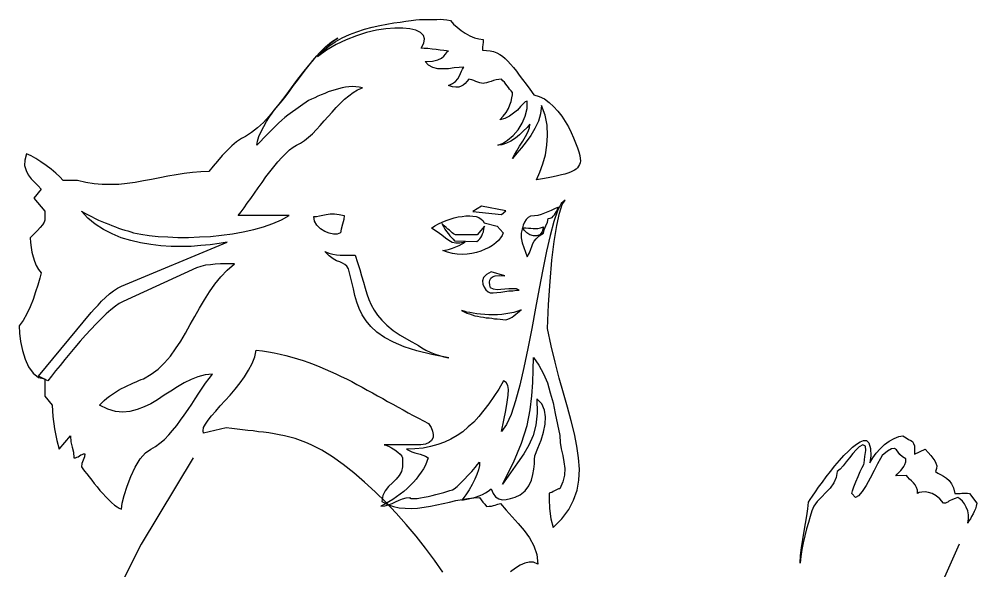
# Model space of a CAD drawing. Extents: x 137.46 to 138.64, y 53.82 to 55.56.
# Drawn here: x 137.751 to 138.458, y 55.153 to 55.561 of the extents above; entities that cross this region are included whole.
import ezdxf

# ---------------------------------------------------------------- set-up
doc = ezdxf.new("R2010")
doc.units = 0
doc.layers.get('0').update_dxf_attribs({"linetype": 'CONTINUOUS'})

msp = doc.modelspace()

# ---------------------------------------------------------------- linework, layer by layer
at = {"linetype": 'CONTINUOUS'}
for points in [[(138.1328, 55.44198), (138.13537, 55.44747), (138.13756, 55.4537), (138.1394, 55.46048), (138.1405, 55.46744), (138.14105, 55.47477), (138.14068, 55.48228), (138.13921, 55.48961), (138.13665, 55.49675), (138.13592, 55.49071), (138.13427, 55.48521), (138.1317, 55.47972), (138.12877, 55.47477), (138.12529, 55.47), (138.12181, 55.46561), (138.11833, 55.46158), (138.11503, 55.45773), (138.1165, 55.46048), (138.11833, 55.46341), (138.12035, 55.46689), (138.12273, 55.47037), (138.12474, 55.47385), (138.12639, 55.47715), (138.12767, 55.48026), (138.12804, 55.48301), (138.12584, 55.48045), (138.12309, 55.47788), (138.12035, 55.47514), (138.11723, 55.47275), (138.11394, 55.47056), (138.11064, 55.46891), (138.10734, 55.46781), (138.10423, 55.46744), (138.10771, 55.46872), (138.11155, 55.47111), (138.11558, 55.47459), (138.11924, 55.4788), (138.12236, 55.48375), (138.12456, 55.48906), (138.12584, 55.49455), (138.12584, 55.50005), (138.12456, 55.4995), (138.12309, 55.49803), (138.12108, 55.49602), (138.1187, 55.49346), (138.11595, 55.49107), (138.11283, 55.48888), (138.10935, 55.48723), (138.10569, 55.48631), (138.10826, 55.48888), (138.11046, 55.49163), (138.1121, 55.49455), (138.1132, 55.4973), (138.11412, 55.49987), (138.11467, 55.50243), (138.11503, 55.50463), (138.11503, 55.50646), (138.11412, 55.50775), (138.11302, 55.50903), (138.1121, 55.51012), (138.11118, 55.51141), (138.11009, 55.51269), (138.10917, 55.51397), (138.10807, 55.51507), (138.10697, 55.51635), (138.10495, 55.51617), (138.10294, 55.51581), (138.10111, 55.51526), (138.09928, 55.5147), (138.09745, 55.51415), (138.09598, 55.51361), (138.09452, 55.51324), (138.09342, 55.51306), (138.09232, 55.51324), (138.09103, 55.51361), (138.08957, 55.51415), (138.08811, 55.5147), (138.08664, 55.51526), (138.08517, 55.51581), (138.08389, 55.51617), (138.08279, 55.51635), (138.08151, 55.5147), (138.08005, 55.51306), (138.07876, 55.51196), (138.07711, 55.51104), (138.07546, 55.51031), (138.07327, 55.51031), (138.07088, 55.51067), (138.06796, 55.51159), (138.07088, 55.51306), (138.07308, 55.5147), (138.07473, 55.51653), (138.07583, 55.51837), (138.07674, 55.52038), (138.07748, 55.52221), (138.07821, 55.52368), (138.07913, 55.52515), (138.07583, 55.52496), (138.07199, 55.5246), (138.06796, 55.52405), (138.06393, 55.52387), (138.0599, 55.52405), (138.05623, 55.52496), (138.05312, 55.52661), (138.05056, 55.52936), (138.05605, 55.52973), (138.0599, 55.53064), (138.06264, 55.53175), (138.06447, 55.53321), (138.06557, 55.53467), (138.06649, 55.53578), (138.06704, 55.53669), (138.06796, 55.53705), (138.06649, 55.53724), (138.06429, 55.53742), (138.06173, 55.53779), (138.05879, 55.53816), (138.05569, 55.53852), (138.05257, 55.53889), (138.04982, 55.53907), (138.04763, 55.53925), (138.04964, 55.54292), (138.05019, 55.54603), (138.04928, 55.54859), (138.04708, 55.55079), (138.04378, 55.55244), (138.03938, 55.55354), (138.03407, 55.5541), (138.02821, 55.5541), (138.02161, 55.55354), (138.01465, 55.55244), (138.00732, 55.55079), (137.99981, 55.54841), (137.9923, 55.54548), (137.98498, 55.542), (137.97783, 55.53779), (137.97105, 55.53284), (137.97508, 55.53705), (137.97948, 55.54072), (137.98424, 55.54402), (137.98937, 55.54676), (137.99469, 55.54933), (138.00018, 55.55134), (138.00586, 55.55317), (138.01153, 55.55464), (138.01704, 55.55593), (138.02235, 55.55702), (138.02747, 55.55794), (138.03224, 55.55849), (138.03645, 55.55922), (138.0403, 55.55959), (138.04378, 55.56014), (138.04634, 55.5605), (138.05, 55.56032), (138.05331, 55.56032), (138.05642, 55.56032), (138.05916, 55.5605), (138.06173, 55.56068), (138.06411, 55.5605), (138.06667, 55.56014), (138.06924, 55.55959), (138.07143, 55.55702), (138.07418, 55.55464), (138.07711, 55.55226), (138.08023, 55.55025), (138.08371, 55.54841), (138.087, 55.54695), (138.09031, 55.54603), (138.09342, 55.54567), (138.09342, 55.54347), (138.09323, 55.54182), (138.09305, 55.53999), (138.09305, 55.53779), (138.09598, 55.53761), (138.09873, 55.53724), (138.10111, 55.53669), (138.10349, 55.53578), (138.10569, 55.53449), (138.10771, 55.53321), (138.10972, 55.53156), (138.11174, 55.52955), (138.11375, 55.52735), (138.11577, 55.52496), (138.11797, 55.52221), (138.12016, 55.51929), (138.12255, 55.51599), (138.12511, 55.5125), (138.12786, 55.50884), (138.13079, 55.50481), (138.13482, 55.50353), (138.13867, 55.5017), (138.14215, 55.49914), (138.14544, 55.49602), (138.14856, 55.49272), (138.15149, 55.48906), (138.15405, 55.48503), (138.15644, 55.481), (138.15845, 55.47697), (138.16028, 55.47294), (138.16175, 55.46928), (138.16303, 55.46561), (138.16413, 55.4625), (138.16487, 55.45975), (138.16523, 55.45755), (138.16541, 55.4559), (138.16505, 55.45443), (138.1645, 55.45316), (138.16376, 55.45187), (138.16303, 55.45077), (138.16211, 55.44985), (138.16102, 55.44894), (138.15955, 55.44821), (138.1579, 55.44747), (138.15607, 55.44674), (138.15387, 55.44601), (138.1513, 55.44546), (138.14838, 55.44473), (138.14508, 55.44418), (138.14141, 55.44344), (138.13738, 55.44271), (138.1328, 55.44198)], [(137.82633, 55.19852), (137.82688, 55.20273), (137.82816, 55.20859), (137.83036, 55.21537), (137.83311, 55.22251), (137.8364, 55.22948), (137.84007, 55.23552), (137.84392, 55.2401), (137.84795, 55.24267), (137.85143, 55.24468), (137.85472, 55.24725), (137.85802, 55.24999), (137.86114, 55.25329), (137.86407, 55.25659), (137.86718, 55.26025), (137.86993, 55.2641), (137.87268, 55.26795), (137.87543, 55.27198), (137.87817, 55.27601), (137.88074, 55.28004), (137.8833, 55.28407), (137.88587, 55.28792), (137.88843, 55.29158), (137.891, 55.29506), (137.89356, 55.29817), (137.88807, 55.29763), (137.88275, 55.29634), (137.87763, 55.29432), (137.87268, 55.29176), (137.86774, 55.28883), (137.86278, 55.28572), (137.85784, 55.2826), (137.85289, 55.27931), (137.84795, 55.27637), (137.843, 55.27399), (137.83787, 55.27198), (137.83256, 55.27051), (137.82725, 55.27014), (137.82175, 55.27069), (137.81607, 55.27234), (137.81002, 55.27528), (137.81167, 55.27711), (137.81351, 55.27875), (137.81534, 55.2804), (137.81736, 55.28205), (137.81955, 55.28352), (137.82175, 55.2848), (137.82395, 55.28626), (137.82633, 55.28755), (137.82853, 55.28864), (137.83091, 55.28975), (137.83311, 55.29084), (137.83513, 55.29176), (137.83714, 55.29249), (137.83916, 55.29341), (137.8408, 55.29414), (137.84245, 55.29469), (137.84813, 55.29817), (137.85345, 55.30202), (137.85802, 55.3066), (137.86242, 55.31155), (137.86626, 55.31704), (137.87011, 55.32272), (137.8736, 55.32858), (137.87707, 55.33481), (137.88037, 55.34085), (137.88386, 55.34708), (137.88752, 55.35313), (137.89118, 55.35899), (137.89521, 55.36467), (137.89961, 55.37017), (137.90437, 55.37511), (137.90968, 55.37969), (137.90657, 55.37969), (137.90309, 55.37969), (137.89942, 55.37969), (137.89558, 55.37951), (137.89192, 55.37914), (137.88825, 55.37878), (137.88477, 55.37786), (137.88166, 55.37676), (137.82743, 55.35203), (137.82468, 55.35057), (137.82175, 55.34855), (137.81845, 55.3458), (137.81497, 55.34269), (137.81131, 55.33921), (137.80764, 55.33536), (137.80361, 55.33133), (137.79976, 55.32693), (137.79573, 55.32254), (137.79189, 55.31796), (137.78804, 55.31338), (137.78438, 55.30898), (137.7809, 55.30458), (137.7776, 55.30055), (137.77467, 55.2967), (137.77192, 55.29323), (137.76497, 55.2967), (137.80398, 55.34379), (137.80636, 55.34654), (137.80893, 55.34928), (137.81149, 55.35222), (137.81442, 55.35496), (137.81736, 55.35753), (137.82028, 55.35973), (137.8234, 55.36174), (137.82633, 55.3632), (137.90437, 55.39581), (137.89833, 55.39472), (137.89173, 55.3938), (137.88495, 55.39325), (137.87781, 55.3927), (137.87048, 55.39252), (137.86297, 55.3927), (137.85546, 55.39307), (137.84795, 55.39398), (137.84043, 55.39526), (137.83311, 55.39692), (137.82614, 55.39911), (137.81937, 55.40186), (137.81296, 55.40516), (137.80691, 55.40901), (137.80142, 55.41358), (137.79665, 55.41872), (137.79922, 55.41725), (137.8016, 55.41596), (137.80416, 55.41469), (137.80673, 55.4134), (137.8093, 55.41212), (137.81186, 55.41102), (137.81424, 55.4101), (137.81681, 55.40901), (137.81919, 55.40809), (137.82175, 55.40717), (137.82413, 55.40626), (137.82633, 55.40552), (137.82871, 55.40479), (137.83091, 55.40406), (137.83311, 55.40332), (137.83513, 55.40278), (137.84062, 55.40167), (137.84666, 55.40076), (137.85326, 55.40003), (137.8604, 55.39966), (137.86792, 55.39929), (137.8758, 55.39929), (137.88386, 55.39966), (137.8921, 55.40003), (137.90016, 55.40095), (137.9084, 55.40204), (137.91628, 55.40332), (137.92397, 55.40516), (137.9313, 55.40717), (137.93808, 55.40955), (137.94449, 55.4123), (137.95017, 55.41541), (137.91243, 55.41541), (137.91463, 55.41816), (137.91682, 55.4211), (137.91921, 55.42458), (137.92177, 55.42805), (137.92452, 55.4319), (137.92727, 55.43593), (137.9302, 55.43996), (137.93294, 55.44399), (137.93588, 55.44784), (137.93881, 55.4515), (137.94174, 55.45517), (137.94467, 55.45847), (137.9476, 55.4614), (137.95035, 55.46396), (137.9531, 55.46597), (137.95566, 55.46744), (137.9586, 55.46891), (137.96152, 55.47092), (137.96446, 55.47331), (137.96739, 55.47587), (137.97032, 55.47898), (137.97307, 55.48209), (137.976, 55.4854), (137.97893, 55.48869), (137.98186, 55.49199), (137.9848, 55.49529), (137.9879, 55.4984), (137.99102, 55.50152), (137.99413, 55.50408), (137.99743, 55.50646), (138.00073, 55.50847), (138.00421, 55.50994), (138.00183, 55.51049), (137.99944, 55.51067), (137.99689, 55.51086), (137.99432, 55.51067), (137.99175, 55.51031), (137.98919, 55.50994), (137.98663, 55.50921), (137.98406, 55.50847), (137.98149, 55.50775), (137.97893, 55.50683), (137.97637, 55.50573), (137.9738, 55.50481), (137.97142, 55.50372), (137.96904, 55.50261), (137.96666, 55.50152), (137.96446, 55.50041), (137.9509, 55.49089), (137.94925, 55.48961), (137.94705, 55.48796), (137.94467, 55.48594), (137.94229, 55.48375), (137.93973, 55.48137), (137.93753, 55.47917), (137.9357, 55.47715), (137.93423, 55.47569), (137.92636, 55.46744), (137.92672, 55.47037), (137.92782, 55.47385), (137.92947, 55.47752), (137.93148, 55.48137), (137.9335, 55.48503), (137.9357, 55.48851), (137.93753, 55.49126), (137.93917, 55.49327), (137.94211, 55.49675), (137.94504, 55.50023), (137.94797, 55.50408), (137.95072, 55.50775), (137.95346, 55.51159), (137.9564, 55.51544), (137.95914, 55.51929), (137.96189, 55.52295), (137.96482, 55.52661), (137.96757, 55.53009), (137.97051, 55.53358), (137.97343, 55.53669), (137.97655, 55.53962), (137.97966, 55.54219), (137.98278, 55.54456), (137.98607, 55.54658), (137.98149, 55.54365), (137.97692, 55.53999), (137.97252, 55.53578), (137.96831, 55.53119), (137.96409, 55.52625), (137.95988, 55.52093), (137.95566, 55.51544), (137.95163, 55.50994), (137.9476, 55.50444), (137.94357, 55.49895), (137.93936, 55.49382), (137.93533, 55.48888), (137.93111, 55.48429), (137.92672, 55.48026), (137.92233, 55.47679), (137.91793, 55.47403), (137.91481, 55.47239), (137.91133, 55.47), (137.90785, 55.46708), (137.90437, 55.4636), (137.9007, 55.45975), (137.89723, 55.45572), (137.89393, 55.45187), (137.89081, 55.44802), (137.88477, 55.44784), (137.87872, 55.44729), (137.87268, 55.44656), (137.86663, 55.44564), (137.86059, 55.44454), (137.85454, 55.44326), (137.84849, 55.44216), (137.84245, 55.44107), (137.8364, 55.43996), (137.83036, 55.43923), (137.82431, 55.4385), (137.81827, 55.43831), (137.81204, 55.43831), (137.80599, 55.43887), (137.79995, 55.43996), (137.7939, 55.44143), (137.7831, 55.44143), (137.78072, 55.44399), (137.77778, 55.44674), (137.7743, 55.44967), (137.77064, 55.45242), (137.7668, 55.45517), (137.76295, 55.45755), (137.75946, 55.45956), (137.75617, 55.46103), (137.75489, 55.45645), (137.75471, 55.45242), (137.7558, 55.44876), (137.75745, 55.44564), (137.75965, 55.44271), (137.76221, 55.43996), (137.76478, 55.4374), (137.76698, 55.43502), (137.76148, 55.42842), (137.76954, 55.41872), (137.76954, 55.41212), (137.76918, 55.41066), (137.76789, 55.40864), (137.76624, 55.40662), (137.76423, 55.40443), (137.76221, 55.40241), (137.76057, 55.40076), (137.75928, 55.39947), (137.75892, 55.39911), (137.7591, 55.39544), (137.75946, 55.39197), (137.76001, 55.3883), (137.76093, 55.38501), (137.76203, 55.38171), (137.76331, 55.3786), (137.76497, 55.37566), (137.76698, 55.3731), (137.76588, 55.36906), (137.76441, 55.36412), (137.76277, 55.35899), (137.76093, 55.3535), (137.75874, 55.348), (137.75635, 55.34287), (137.7536, 55.33793), (137.75068, 55.3339), (137.75086, 55.3284), (137.75177, 55.32236), (137.75306, 55.31576), (137.75507, 55.30935), (137.75763, 55.30367), (137.76093, 55.2989), (137.76497, 55.29579), (137.76954, 55.29469), (137.76954, 55.28187), (137.77504, 55.27528), (137.77558, 55.26685), (137.77669, 55.25769), (137.77852, 55.24908), (137.78035, 55.24267), (137.78859, 55.25256), (137.78896, 55.24816), (137.78987, 55.24431), (137.79079, 55.24065), (137.79116, 55.23625), (137.79226, 55.23644), (137.79318, 55.2368), (137.79427, 55.23717), (137.79519, 55.2379), (137.79629, 55.23845), (137.79721, 55.23882), (137.7983, 55.23919), (137.79922, 55.23937), (137.79885, 55.23699), (137.79793, 55.2346), (137.79702, 55.23204), (137.79665, 55.22966), (137.79775, 55.22819), (137.79904, 55.22654), (137.80068, 55.22453), (137.80233, 55.22233), (137.80435, 55.21995), (137.80618, 55.21739), (137.80838, 55.21482), (137.81039, 55.21225), (137.81259, 55.20987), (137.81479, 55.20749), (137.81699, 55.2053), (137.819, 55.20328), (137.82102, 55.20145), (137.82303, 55.20016), (137.82468, 55.19907), (137.82633, 55.19852)], [(138.15405, 55.42678), (138.15112, 55.42439), (138.14838, 55.4189), (138.14562, 55.41102), (138.14288, 55.40076), (138.14013, 55.38904), (138.13756, 55.37566), (138.13482, 55.36156), (138.13207, 55.3469), (138.12932, 55.33188), (138.12639, 55.31722), (138.12346, 55.30312), (138.12053, 55.29011), (138.11741, 55.27838), (138.11412, 55.26849), (138.11064, 55.26099), (138.10697, 55.25586), (138.10862, 55.2641), (138.11009, 55.27124), (138.11118, 55.27747), (138.11192, 55.2826), (138.1121, 55.28681), (138.11174, 55.28993), (138.11046, 55.29213), (138.10844, 55.29323), (138.10495, 55.28718), (138.10129, 55.28169), (138.09763, 55.27637), (138.09397, 55.27161), (138.09031, 55.26703), (138.08646, 55.26282), (138.08243, 55.25915), (138.0784, 55.25567), (138.07418, 55.25274), (138.0696, 55.25017), (138.06484, 55.24798), (138.0599, 55.24614), (138.05459, 55.24468), (138.04909, 55.24358), (138.04305, 55.24303), (138.03682, 55.24285), (138.03883, 55.24175), (138.04085, 55.24083), (138.04286, 55.2401), (138.04488, 55.23955), (138.04689, 55.239), (138.04891, 55.23827), (138.05093, 55.23754), (138.05294, 55.23644), (138.05184, 55.23369), (138.05074, 55.23094), (138.04928, 55.22819), (138.04763, 55.22563), (138.04579, 55.22307), (138.04396, 55.22068), (138.04194, 55.2183), (138.03957, 55.21592), (138.03737, 55.21372), (138.0348, 55.21152), (138.03224, 55.20951), (138.02949, 55.20749), (138.02674, 55.20566), (138.02381, 55.20383), (138.02088, 55.20218), (138.01795, 55.20053), (138.02088, 55.2009), (138.02363, 55.20163), (138.02619, 55.20255), (138.02876, 55.20383), (138.03132, 55.20511), (138.03388, 55.20603), (138.03664, 55.20676), (138.03957, 55.20713), (138.03938, 55.20658), (138.03993, 55.20621), (138.04103, 55.20621), (138.04268, 55.20621), (138.0447, 55.20639), (138.04726, 55.20676), (138.04982, 55.20731), (138.05276, 55.20786), (138.05569, 55.20841), (138.05861, 55.20915), (138.06154, 55.20987), (138.06429, 55.21061), (138.06667, 55.21134), (138.06887, 55.21225), (138.0707, 55.21281), (138.07199, 55.21354), (138.07418, 55.21519), (138.07674, 55.21757), (138.07949, 55.22032), (138.08243, 55.22343), (138.08499, 55.22636), (138.08756, 55.22911), (138.08939, 55.23149), (138.09085, 55.23314), (138.09067, 55.23057), (138.08994, 55.22746), (138.08883, 55.22398), (138.08737, 55.2205), (138.08536, 55.21665), (138.08316, 55.21281), (138.08059, 55.20896), (138.07766, 55.20511), (138.08151, 55.20584), (138.0848, 55.20658), (138.08774, 55.20731), (138.09049, 55.20822), (138.09286, 55.20915), (138.09506, 55.21042), (138.09726, 55.2117), (138.09928, 55.21354), (138.10074, 55.20987), (138.10258, 55.20749), (138.10495, 55.20603), (138.10752, 55.2053), (138.11046, 55.20548), (138.11375, 55.20621), (138.11705, 55.20731), (138.12071, 55.20896), (138.12456, 55.21207), (138.1273, 55.21573), (138.12914, 55.21976), (138.13024, 55.22398), (138.13097, 55.22801), (138.13134, 55.23186), (138.13134, 55.23516), (138.13152, 55.23772), (138.1339, 55.24358), (138.13629, 55.24945), (138.13812, 55.25531), (138.13921, 55.26117), (138.13958, 55.26666), (138.13885, 55.27161), (138.13683, 55.27619), (138.13317, 55.28004), (138.13335, 55.26941), (138.13244, 55.26043), (138.13042, 55.25274), (138.1273, 55.24578), (138.12346, 55.23919), (138.11888, 55.23259), (138.11357, 55.22527), (138.10771, 55.21684), (138.11595, 55.23296), (138.12181, 55.24725), (138.12584, 55.26025), (138.12823, 55.2718), (138.1295, 55.28223), (138.13006, 55.29213), (138.13042, 55.30147), (138.13061, 55.31045), (138.13464, 55.30477), (138.13793, 55.29854), (138.14086, 55.29176), (138.14306, 55.28443), (138.14508, 55.27692), (138.14673, 55.26905), (138.14838, 55.26099), (138.15002, 55.25274), (138.15039, 55.2478), (138.15112, 55.24303), (138.15222, 55.23808), (138.15314, 55.23333), (138.15369, 55.22856), (138.1535, 55.22361), (138.15241, 55.21867), (138.15002, 55.21354), (138.14911, 55.21336), (138.14801, 55.21299), (138.14709, 55.21244), (138.14618, 55.21189), (138.14508, 55.21134), (138.14416, 55.21079), (138.14306, 55.21042), (138.14215, 55.21024), (138.14215, 55.20584), (138.14252, 55.19889), (138.14343, 55.19119), (138.14508, 55.18478), (138.15167, 55.19137), (138.15662, 55.19815), (138.16028, 55.20511), (138.16285, 55.21244), (138.16413, 55.21995), (138.1645, 55.22801), (138.16394, 55.23625), (138.16267, 55.24505), (138.16084, 55.2542), (138.15845, 55.26374), (138.1557, 55.27381), (138.15277, 55.28425), (138.14966, 55.29524), (138.14673, 55.30696), (138.14379, 55.31906), (138.14105, 55.33188), (138.14178, 55.34983), (138.14288, 55.36669), (138.14416, 55.38244), (138.14599, 55.39637), (138.14782, 55.40809), (138.14984, 55.41725), (138.15185, 55.42366), (138.15405, 55.42678)], [(137.99084, 55.41541), (137.99047, 55.41249), (137.98955, 55.40901), (137.98846, 55.40552), (137.98809, 55.40259), (137.98571, 55.40167), (137.98278, 55.40167), (137.97966, 55.40241), (137.97637, 55.40369), (137.97325, 55.4057), (137.97069, 55.40827), (137.96886, 55.4112), (137.96831, 55.41469), (137.97032, 55.41487), (137.97252, 55.41523), (137.9749, 55.41578), (137.97746, 55.41633), (137.9804, 55.4167), (137.98351, 55.4167), (137.98699, 55.41633), (137.99084, 55.41541)], [(138.08572, 55.41853), (138.10697, 55.41615), (138.11027, 55.4189), (138.09214, 55.42238), (138.08572, 55.41853)], [(138.14911, 55.42164), (138.14618, 55.42055), (138.14361, 55.41926), (138.14123, 55.41816), (138.13885, 55.41725), (138.13629, 55.41633), (138.1339, 55.4156), (138.13134, 55.41523), (138.12841, 55.41505), (138.12676, 55.41395), (138.12529, 55.41249), (138.12401, 55.41047), (138.12291, 55.40827), (138.12218, 55.40534), (138.12163, 55.40241), (138.12163, 55.39893), (138.12218, 55.39526), (138.12603, 55.38501), (138.12767, 55.38794), (138.12877, 55.3905), (138.1295, 55.3927), (138.13024, 55.39472), (138.13115, 55.39655), (138.13262, 55.39838), (138.13482, 55.4004), (138.13793, 55.40241), (138.13848, 55.40498), (138.13976, 55.4079), (138.14086, 55.41066), (138.14141, 55.41322), (138.14306, 55.41358), (138.14435, 55.41413), (138.14526, 55.41505), (138.14618, 55.41596), (138.14691, 55.41725), (138.14764, 55.41853), (138.14838, 55.41999), (138.14911, 55.42164)], [(138.05532, 55.40626), (138.0577, 55.4079), (138.06044, 55.40937), (138.06319, 55.41066), (138.06612, 55.41193), (138.06905, 55.41285), (138.07199, 55.41376), (138.0751, 55.4145), (138.07803, 55.41487), (138.08077, 55.41523), (138.08352, 55.41523), (138.08591, 55.41505), (138.08829, 55.41469), (138.09031, 55.41395), (138.09195, 55.41285), (138.09323, 55.41175), (138.09415, 55.4101), (138.10386, 55.40754), (138.10826, 55.40259), (138.10752, 55.40076), (138.10624, 55.39893), (138.10477, 55.39692), (138.10276, 55.39526), (138.10038, 55.39343), (138.09781, 55.39197), (138.09488, 55.3905), (138.09177, 55.38922), (138.08865, 55.38812), (138.08517, 55.38738), (138.08169, 55.38684), (138.07803, 55.38666), (138.07437, 55.38684), (138.07088, 55.38738), (138.06722, 55.3883), (138.06374, 55.38958), (138.06502, 55.38977), (138.06667, 55.39014), (138.06868, 55.39069), (138.07088, 55.39141), (138.07327, 55.39234), (138.07565, 55.39343), (138.07785, 55.39453), (138.08005, 55.39581), (138.0762, 55.39508), (138.07327, 55.39508), (138.07052, 55.39563), (138.06814, 55.39692), (138.06557, 55.39875), (138.06282, 55.40095), (138.05953, 55.40351), (138.05532, 55.40626)], [(138.06301, 55.40955), (138.06411, 55.40735), (138.0652, 55.40534), (138.06649, 55.40369), (138.06777, 55.40204), (138.06887, 55.40058), (138.07015, 55.39929), (138.07125, 55.39801), (138.07235, 55.39673), (138.08883, 55.39618), (138.09012, 55.39728), (138.09103, 55.39838), (138.09177, 55.39929), (138.0925, 55.40058), (138.09305, 55.40186), (138.0936, 55.40351), (138.09397, 55.40552), (138.09452, 55.40772), (138.08902, 55.40113), (138.0729, 55.40113), (138.07162, 55.40204), (138.07052, 55.40278), (138.0696, 55.40369), (138.0685, 55.40461), (138.0674, 55.40552), (138.06612, 55.40662), (138.06465, 55.4079), (138.06301, 55.40955)], [(138.13812, 55.40717), (138.13702, 55.40351), (138.13537, 55.40131), (138.13299, 55.4004), (138.13061, 55.40058), (138.12804, 55.40131), (138.12566, 55.40278), (138.12383, 55.40461), (138.12255, 55.40644), (138.12492, 55.40644), (138.12694, 55.40626), (138.12877, 55.40607), (138.13042, 55.40589), (138.13207, 55.40589), (138.1339, 55.40589), (138.13592, 55.40644), (138.13812, 55.40717)], [(137.97655, 55.38885), (137.97948, 55.38775), (137.98241, 55.38702), (137.98516, 55.38647), (137.98772, 55.38629), (137.99047, 55.38611), (137.99322, 55.38611), (137.99597, 55.38611), (137.9989, 55.38611), (138.00073, 55.38079), (138.00238, 55.37566), (138.00366, 55.3709), (138.00495, 55.36614), (138.00622, 55.36174), (138.0075, 55.35753), (138.00898, 55.3535), (138.01081, 55.34947), (138.01282, 55.34562), (138.01538, 55.34177), (138.0185, 55.33811), (138.02235, 55.33445), (138.02693, 55.3306), (138.03224, 55.32693), (138.03847, 55.32327), (138.04579, 55.31942), (138.04817, 55.31759), (138.05111, 55.31595), (138.0544, 55.31448), (138.05788, 55.31301), (138.06117, 55.31192), (138.06429, 55.31099), (138.06667, 55.31045), (138.06814, 55.31026), (138.05551, 55.31264), (138.04451, 55.31539), (138.03517, 55.31832), (138.02711, 55.32181), (138.02051, 55.32528), (138.01502, 55.32931), (138.01044, 55.33334), (138.00696, 55.33774), (138.00403, 55.34214), (138.00183, 55.34672), (138.00018, 55.35148), (137.99872, 55.35625), (137.99761, 55.36119), (137.99652, 55.36614), (137.99523, 55.37108), (137.99395, 55.37603), (137.99286, 55.37805), (137.99138, 55.37932), (137.98955, 55.38024), (137.98754, 55.38116), (137.98516, 55.38208), (137.9826, 55.38354), (137.97966, 55.38574), (137.97655, 55.38885)], [(138.10954, 55.3709), (138.09946, 55.37383), (138.0958, 55.372), (138.09378, 55.36962), (138.09286, 55.36723), (138.09323, 55.36467), (138.09415, 55.36248), (138.09543, 55.36046), (138.09708, 55.35899), (138.09855, 55.35826), (138.10074, 55.35826), (138.10349, 55.35863), (138.10643, 55.35881), (138.10935, 55.35936), (138.11247, 55.35973), (138.1154, 55.35991), (138.11797, 55.36028), (138.12016, 55.36028), (138.11797, 55.36119), (138.1154, 55.36137), (138.11247, 55.36137), (138.10954, 55.361), (138.10661, 55.36082), (138.10386, 55.36064), (138.10111, 55.361), (138.09891, 55.36192), (138.09837, 55.36412), (138.09818, 55.36614), (138.09837, 55.36779), (138.09909, 55.36925), (138.10038, 55.37017), (138.1024, 55.3709), (138.10551, 55.37108), (138.10954, 55.3709)], [(138.07748, 55.34525), (138.07949, 55.34434), (138.08133, 55.34342), (138.08334, 55.34269), (138.08536, 55.34196), (138.08737, 55.34141), (138.08939, 55.34104), (138.09159, 55.34067), (138.0936, 55.34031), (138.09562, 55.33994), (138.09781, 55.33976), (138.09983, 55.33957), (138.10184, 55.33921), (138.10386, 55.33902), (138.10606, 55.33884), (138.10807, 55.33866), (138.11009, 55.3383), (138.11174, 55.33884), (138.11338, 55.33957), (138.11485, 55.34031), (138.11613, 55.34141), (138.1176, 55.34251), (138.11888, 55.3436), (138.12035, 55.3447), (138.12163, 55.3458), (138.11906, 55.3447), (138.11613, 55.34379), (138.1132, 55.34324), (138.11027, 55.34269), (138.10715, 55.34233), (138.10404, 55.34214), (138.10074, 55.34214), (138.09763, 55.34214), (138.0947, 55.34233), (138.09159, 55.34251), (138.08883, 55.34287), (138.08609, 55.34324), (138.08352, 55.34379), (138.08133, 55.34416), (138.07931, 55.3447), (138.07748, 55.34525)], [(138.06374, 55.1518), (138.05752, 55.16078), (138.05093, 55.16957), (138.04396, 55.17837), (138.03664, 55.18698), (138.02913, 55.1954), (138.02161, 55.20346), (138.01373, 55.21116), (138.00586, 55.21848), (137.9978, 55.22527), (137.98992, 55.23149), (137.98204, 55.23699), (137.97417, 55.24193), (137.96648, 55.24596), (137.96244, 55.24761), (137.95841, 55.24908), (137.95457, 55.25054), (137.95054, 55.25164), (137.94669, 55.25256), (137.94284, 55.25329), (137.93899, 55.25402), (137.93514, 55.25476), (137.9313, 55.25531), (137.92745, 55.25567), (137.92361, 55.25622), (137.91958, 55.25659), (137.91573, 55.25696), (137.9117, 55.25751), (137.90767, 55.25805), (137.90364, 55.2586), (137.88697, 55.25457), (137.8866, 55.2564), (137.88697, 55.25879), (137.88825, 55.26135), (137.89027, 55.26428), (137.89283, 55.2674), (137.89595, 55.27088), (137.89924, 55.27472), (137.9029, 55.27875), (137.90657, 55.28278), (137.91024, 55.28718), (137.9139, 55.29176), (137.91719, 55.29634), (137.92013, 55.3011), (137.92269, 55.30605), (137.9247, 55.31099), (137.9258, 55.31595), (137.93039, 55.31539), (137.93478, 55.31466), (137.93917, 55.31393), (137.94357, 55.31301), (137.94779, 55.31192), (137.95219, 55.31081), (137.9564, 55.30953), (137.96043, 55.30825), (137.96464, 55.30678), (137.96867, 55.30532), (137.9727, 55.30367), (137.97673, 55.30202), (137.98076, 55.30019), (137.98461, 55.29835), (137.98864, 55.29652), (137.99249, 55.29469), (137.99633, 55.29267), (138.00018, 55.29066), (138.00403, 55.28864), (138.00787, 55.28645), (138.01172, 55.28443), (138.01538, 55.28223), (138.01923, 55.28022), (138.0229, 55.27802), (138.02674, 55.27601), (138.03059, 55.27381), (138.03425, 55.2718), (138.0381, 55.2696), (138.04176, 55.26758), (138.04561, 55.26557), (138.04928, 55.26374), (138.05312, 55.26172), (138.05496, 55.25879), (138.05605, 55.25604), (138.0566, 55.25348), (138.05642, 55.25128), (138.05532, 55.24926), (138.05349, 55.2478), (138.05093, 55.24651), (138.04745, 55.24596), (138.04414, 55.24596), (138.04067, 55.24596), (138.03737, 55.24596), (138.03388, 55.24596), (138.03059, 55.24596), (138.02711, 55.24596), (138.02381, 55.24596), (138.02033, 55.24596), (138.02161, 55.2456), (138.02363, 55.24486), (138.02582, 55.24377), (138.02821, 55.2423), (138.03041, 55.24065), (138.03224, 55.239), (138.03334, 55.23754), (138.03388, 55.23625), (138.03388, 55.2346), (138.03388, 55.23296), (138.03388, 55.23131), (138.03388, 55.22966), (138.03316, 55.22618), (138.03151, 55.22325), (138.02913, 55.22068), (138.02638, 55.21793), (138.02344, 55.21519), (138.02107, 55.21207), (138.01941, 55.20841), (138.01868, 55.20401), (138.02271, 55.20181), (138.02711, 55.20035), (138.03151, 55.19943), (138.0359, 55.19907), (138.04048, 55.19889), (138.04506, 55.19925), (138.04982, 55.1998), (138.05459, 55.20053), (138.05934, 55.20163), (138.06393, 55.20255), (138.06868, 55.20364), (138.07327, 55.20475), (138.07785, 55.20548), (138.08225, 55.20621), (138.08646, 55.20676), (138.09067, 55.20695), (138.09195, 55.2053), (138.09323, 55.20364), (138.0947, 55.202), (138.09598, 55.20035), (138.098, 55.20053), (138.09965, 55.20072), (138.10111, 55.20108), (138.1024, 55.20145), (138.10349, 55.20181), (138.10441, 55.20218), (138.10532, 55.20236), (138.10624, 55.20255)], [(138.45138, 55.18807), (138.45192, 55.19119), (138.45192, 55.1943), (138.45138, 55.19724), (138.45027, 55.19998), (138.44899, 55.20236), (138.44753, 55.20438), (138.44569, 55.20603), (138.44404, 55.20695), (138.44148, 55.20603), (138.43965, 55.2053), (138.43837, 55.20475), (138.43745, 55.20419), (138.43672, 55.20364), (138.43598, 55.20328), (138.43489, 55.20292), (138.4336, 55.20273), (138.43086, 55.20603), (138.42811, 55.20822), (138.42518, 55.20987), (138.42243, 55.21079), (138.41986, 55.21116), (138.41748, 55.21098), (138.41565, 55.21061), (138.41437, 55.21006), (138.41419, 55.21244), (138.41345, 55.21445), (138.41254, 55.21628), (138.41125, 55.21793), (138.40997, 55.2194), (138.40851, 55.22068), (138.40722, 55.22196), (138.40613, 55.22325), (138.39825, 55.22307), (138.39934, 55.22435), (138.40063, 55.22545), (138.40191, 55.22691), (138.40301, 55.22819), (138.40411, 55.22984), (138.40503, 55.23149), (138.40557, 55.23351), (138.40576, 55.2357), (138.40319, 55.23699), (138.40136, 55.23882), (138.40008, 55.24065), (138.3988, 55.2423), (138.39733, 55.24322), (138.39513, 55.24303), (138.3922, 55.24139), (138.38817, 55.23808), (138.38689, 55.23589), (138.3847, 55.23186), (138.38231, 55.22691), (138.37938, 55.22142), (138.37645, 55.21592), (138.37352, 55.21134), (138.37077, 55.20822), (138.36857, 55.20695), (138.36582, 55.21006), (138.36619, 55.21189), (138.36729, 55.21501), (138.36876, 55.21867), (138.37041, 55.22251), (138.37205, 55.22618), (138.37352, 55.2293), (138.37462, 55.23149), (138.37498, 55.23241), (138.37535, 55.23736), (138.37608, 55.24175), (138.3759, 55.24486), (138.37388, 55.24596), (138.37132, 55.2445), (138.36894, 55.2423), (138.36656, 55.23955), (138.36399, 55.23644), (138.36161, 55.23333), (138.35941, 55.23039), (138.35721, 55.22801), (138.35501, 55.22636), (138.35428, 55.22178), (138.35245, 55.21775), (138.3497, 55.2139), (138.34659, 55.21061), (138.34329, 55.20731), (138.34018, 55.20401), (138.3378, 55.20053), (138.33615, 55.19705), (138.33504, 55.19302), (138.33377, 55.18863), (138.3323, 55.18386), (138.33101, 55.17873), (138.32974, 55.1736), (138.32881, 55.16847), (138.32809, 55.16334), (138.32772, 55.15858), (138.3279, 55.16426), (138.32863, 55.17012), (138.32955, 55.17598), (138.33047, 55.18203), (138.33157, 55.18789), (138.33266, 55.19339), (138.3334, 55.1987), (138.33377, 55.20346), (138.33504, 55.20548), (138.33669, 55.20804), (138.33889, 55.21116), (138.34127, 55.21464), (138.34403, 55.2183), (138.34695, 55.22233), (138.35007, 55.22636), (138.35336, 55.23039), (138.35666, 55.23442), (138.35996, 55.23808), (138.36326, 55.24139), (138.36638, 55.24431), (138.3693, 55.24651), (138.37205, 55.24816), (138.37444, 55.24908), (138.37663, 55.24908), (138.37847, 55.24743), (138.37956, 55.24322), (138.37993, 55.2379), (138.37919, 55.23277), (138.38121, 55.23625), (138.38377, 55.23973), (138.38671, 55.24303), (138.39, 55.24614), (138.39348, 55.24871), (138.39697, 55.25073), (138.40045, 55.25201), (138.40356, 55.25256), (138.40594, 55.25109), (138.40777, 55.24999), (138.40942, 55.24926), (138.41052, 55.24834), (138.41143, 55.24706), (138.41199, 55.24523), (138.41217, 55.24267), (138.41199, 55.239), (138.42005, 55.24267), (138.42225, 55.24028), (138.42408, 55.23808), (138.42572, 55.23607), (138.42719, 55.23424), (138.42792, 55.23241), (138.42848, 55.23039), (138.42829, 55.22838), (138.42756, 55.22618), (138.42939, 55.22508), (138.43141, 55.22398), (138.4336, 55.22288), (138.4358, 55.22142), (138.43781, 55.21958), (138.43947, 55.21721), (138.44093, 55.21409), (138.44184, 55.21006), (138.44332, 55.21006), (138.4446, 55.21006), (138.44587, 55.21006), (138.44716, 55.21024), (138.44844, 55.21024), (138.44972, 55.21024), (138.45119, 55.21024), (138.45284, 55.21006), (138.45815, 55.20292), (138.4576, 55.20072), (138.45705, 55.1987), (138.45613, 55.19669), (138.45541, 55.19486), (138.4543, 55.19302), (138.45339, 55.19137), (138.45229, 55.18972), (138.45138, 55.18807)], [(138.10624, 55.20255), (138.11046, 55.1976), (138.11485, 55.19284), (138.11943, 55.18771), (138.12383, 55.18258), (138.12767, 55.17708), (138.13079, 55.17122), (138.13299, 55.16481), (138.13372, 55.15785), (138.13061, 55.15913), (138.12749, 55.15931), (138.1242, 55.15858), (138.12071, 55.15693), (138.11741, 55.15474), (138.11375, 55.15199)]]:
    msp.add_lwpolyline(points, dxfattribs=at)
for points in [[(137.87914, 55.23647), (137.84078, 55.17256), (137.81839, 55.12782), (137.8088, 55.07349), (137.81839, 54.98081), (137.81839, 54.93927)], [(138.44506, 55.17256), (138.43227, 55.1438), (138.41628, 55.11503), (138.35873, 55.05751), (138.35234, 55.05431), (138.31397, 55.00957), (138.31077, 54.99679), (138.28839, 54.98081), (138.27241, 54.96483), (138.25642, 54.95844), (138.24043, 54.93288), (138.23084, 54.93288), (138.19887, 54.92329), (138.18608, 54.92329), (138.1637, 54.93288), (138.15091, 54.93607)]]:
    msp.add_lwpolyline(points)

doc.saveas('drawing.dxf')
